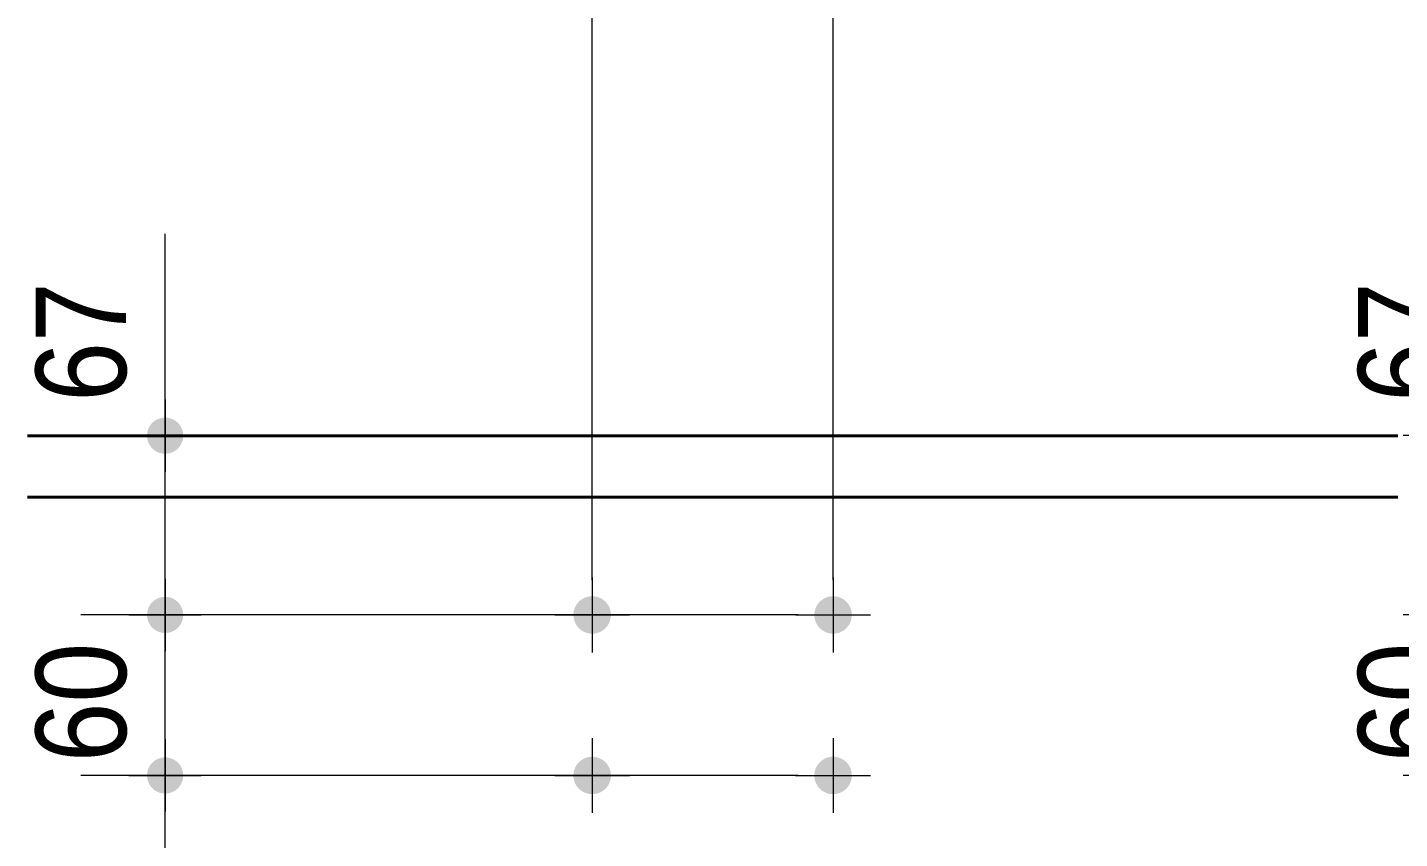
# Model space of a CAD drawing. Header units: millimetres. Extents: x 2 to 410, y 5 to 282.
# Drawn here: x 298.28 to 337.71, y 150.18 to 173.5 of the extents above; entities that cross this region are included whole.
import ezdxf

# ---------------------------------------------------------------- set-up
doc = ezdxf.new("R2010")
doc.units = ezdxf.units.MM
for name, color, linetype, lineweight in [('Boulon', 7, 'Continuous', 0), ('Cotation', 7, 'Continuous', 0), ('Piece', 2, 'Continuous', 0)]:
    doc.layers.add(name, color=color, linetype=linetype, lineweight=lineweight)
doc.styles.add('ARIAL', font='ARIAL.TTF')

# ---------------------------------------------------------------- blocks, each defined once
blk = doc.blocks.new('*A3')
at = {"layer": 'Boulon'}
for points in [[(313.974, 156.638), (313.976, 156.665), (313.979, 156.691), (313.984, 156.717), (313.989, 156.743), (313.997, 156.768), (314.005, 156.793), (314.014, 156.818), (314.025, 156.842), (314.037, 156.866), (314.05, 156.889), (314.064, 156.911), (314.079, 156.933), (314.096, 156.953), (314.113, 156.973), (314.131, 156.993), (314.15, 157.011), (314.17, 157.028), (314.191, 157.044), (314.213, 157.06), (314.235, 157.074), (314.258, 157.087), (314.282, 157.099), (314.306, 157.109), (314.33, 157.119), (314.355, 157.127), (314.381, 157.134), (314.407, 157.14), (314.433, 157.144), (314.459, 157.148), (314.485, 157.15), (314.512, 157.15), (314.538, 157.15), (314.565, 157.148), (314.591, 157.144), (314.617, 157.14), (314.643, 157.134), (314.668, 157.127), (314.693, 157.119), (314.718, 157.109), (314.742, 157.099), (314.766, 157.087), (314.789, 157.074), (314.811, 157.06), (314.833, 157.044), (314.853, 157.028), (314.873, 157.011), (314.893, 156.993), (314.911, 156.973), (314.928, 156.953), (314.944, 156.933), (314.959, 156.911), (314.974, 156.889), (314.987, 156.866), (314.999, 156.842), (315.009, 156.818), (315.019, 156.793), (315.027, 156.768), (315.034, 156.743), (315.04, 156.717), (315.044, 156.691), (315.048, 156.665), (315.05, 156.638), (315.05, 156.612), (315.05, 156.585), (315.048, 156.559), (315.044, 156.533), (315.04, 156.507), (315.034, 156.481), (315.027, 156.455), (315.019, 156.43), (315.009, 156.406), (314.999, 156.382), (314.987, 156.358), (314.974, 156.335), (314.959, 156.313), (314.944, 156.291), (314.928, 156.27), (314.911, 156.25), (314.893, 156.231), (314.873, 156.213), (314.853, 156.196), (314.833, 156.179), (314.811, 156.164), (314.789, 156.15), (314.766, 156.137), (314.742, 156.125), (314.718, 156.114), (314.693, 156.105), (314.668, 156.097), (314.643, 156.089), (314.617, 156.084), (314.591, 156.079), (314.565, 156.076), (314.538, 156.074), (314.512, 156.073), (314.485, 156.074), (314.459, 156.076), (314.433, 156.079), (314.407, 156.084), (314.381, 156.089), (314.355, 156.097), (314.33, 156.105), (314.306, 156.114), (314.282, 156.125), (314.258, 156.137), (314.235, 156.15), (314.213, 156.164), (314.191, 156.179), (314.17, 156.196), (314.15, 156.213), (314.131, 156.231), (314.113, 156.25), (314.096, 156.27), (314.079, 156.291), (314.064, 156.313), (314.05, 156.335), (314.037, 156.358), (314.025, 156.382), (314.014, 156.406), (314.005, 156.43), (313.997, 156.455), (313.989, 156.481), (313.984, 156.507), (313.979, 156.533), (313.976, 156.559), (313.974, 156.585), (313.973, 156.612)], [(313.974, 152.023), (313.976, 152.049), (313.979, 152.075), (313.984, 152.101), (313.989, 152.127), (313.997, 152.153), (314.005, 152.178), (314.014, 152.202), (314.025, 152.227), (314.037, 152.25), (314.05, 152.273), (314.064, 152.296), (314.079, 152.317), (314.096, 152.338), (314.113, 152.358), (314.131, 152.377), (314.15, 152.395), (314.17, 152.413), (314.191, 152.429), (314.213, 152.444), (314.235, 152.458), (314.258, 152.471), (314.282, 152.483), (314.306, 152.494), (314.33, 152.503), (314.355, 152.512), (314.381, 152.519), (314.407, 152.525), (314.433, 152.529), (314.459, 152.532), (314.485, 152.534), (314.512, 152.535), (314.538, 152.534), (314.565, 152.532), (314.591, 152.529), (314.617, 152.525), (314.643, 152.519), (314.668, 152.512), (314.693, 152.503), (314.718, 152.494), (314.742, 152.483), (314.766, 152.471), (314.789, 152.458), (314.811, 152.444), (314.833, 152.429), (314.853, 152.413), (314.873, 152.395), (314.893, 152.377), (314.911, 152.358), (314.928, 152.338), (314.944, 152.317), (314.959, 152.296), (314.974, 152.273), (314.987, 152.25), (314.999, 152.227), (315.009, 152.202), (315.019, 152.178), (315.027, 152.153), (315.034, 152.127), (315.04, 152.101), (315.044, 152.075), (315.048, 152.049), (315.05, 152.023), (315.05, 151.996), (315.05, 151.97), (315.048, 151.944), (315.044, 151.917), (315.04, 151.891), (315.034, 151.866), (315.027, 151.84), (315.019, 151.815), (315.009, 151.79), (314.999, 151.766), (314.987, 151.743), (314.974, 151.72), (314.959, 151.697), (314.944, 151.676), (314.928, 151.655), (314.911, 151.635), (314.893, 151.616), (314.873, 151.597), (314.853, 151.58), (314.833, 151.564), (314.811, 151.549), (314.789, 151.535), (314.766, 151.522), (314.742, 151.51), (314.718, 151.499), (314.693, 151.489), (314.668, 151.481), (314.643, 151.474), (314.617, 151.468), (314.591, 151.464), (314.565, 151.461), (314.538, 151.459), (314.512, 151.458), (314.485, 151.459), (314.459, 151.461), (314.433, 151.464), (314.407, 151.468), (314.381, 151.474), (314.355, 151.481), (314.33, 151.489), (314.306, 151.499), (314.282, 151.51), (314.258, 151.522), (314.235, 151.535), (314.213, 151.549), (314.191, 151.564), (314.17, 151.58), (314.15, 151.597), (314.131, 151.616), (314.113, 151.635), (314.096, 151.655), (314.079, 151.676), (314.064, 151.697), (314.05, 151.72), (314.037, 151.743), (314.025, 151.766), (314.014, 151.79), (314.005, 151.815), (313.997, 151.84), (313.989, 151.866), (313.984, 151.891), (313.979, 151.917), (313.976, 151.944), (313.974, 151.97), (313.973, 151.996)]]:
    blk.add_hatch(color=256, dxfattribs=at).paths.add_polyline_path(points, flags=17)
at = {"layer": 'Boulon', "linetype": 'Continuous', "lineweight": 0}
for p, q in [((314.512, 157.689), (314.512, 155.535)), ((313.435, 156.612), (315.589, 156.612)), ((314.512, 153.073), (314.512, 150.919)), ((313.435, 151.996), (315.589, 151.996))]:
    blk.add_line(p, q, dxfattribs=at)
blk = doc.blocks.new('*A4')
at = {"layer": 'Boulon'}
for points in [[(320.897, 156.638), (320.899, 156.665), (320.902, 156.691), (320.907, 156.717), (320.913, 156.743), (320.92, 156.768), (320.928, 156.793), (320.937, 156.818), (320.948, 156.842), (320.96, 156.866), (320.973, 156.889), (320.987, 156.911), (321.002, 156.933), (321.019, 156.953), (321.036, 156.973), (321.054, 156.993), (321.073, 157.011), (321.093, 157.028), (321.114, 157.044), (321.136, 157.06), (321.158, 157.074), (321.181, 157.087), (321.205, 157.099), (321.229, 157.109), (321.253, 157.119), (321.279, 157.127), (321.304, 157.134), (321.33, 157.14), (321.356, 157.144), (321.382, 157.148), (321.408, 157.15), (321.435, 157.15), (321.461, 157.15), (321.488, 157.148), (321.514, 157.144), (321.54, 157.14), (321.566, 157.134), (321.591, 157.127), (321.616, 157.119), (321.641, 157.109), (321.665, 157.099), (321.689, 157.087), (321.712, 157.074), (321.734, 157.06), (321.756, 157.044), (321.776, 157.028), (321.796, 157.011), (321.816, 156.993), (321.834, 156.973), (321.851, 156.953), (321.867, 156.933), (321.883, 156.911), (321.897, 156.889), (321.91, 156.866), (321.922, 156.842), (321.932, 156.818), (321.942, 156.793), (321.95, 156.768), (321.957, 156.743), (321.963, 156.717), (321.967, 156.691), (321.971, 156.665), (321.973, 156.638), (321.973, 156.612), (321.973, 156.585), (321.971, 156.559), (321.967, 156.533), (321.963, 156.507), (321.957, 156.481), (321.95, 156.455), (321.942, 156.43), (321.932, 156.406), (321.922, 156.382), (321.91, 156.358), (321.897, 156.335), (321.883, 156.313), (321.867, 156.291), (321.851, 156.27), (321.834, 156.25), (321.816, 156.231), (321.796, 156.213), (321.776, 156.196), (321.756, 156.179), (321.734, 156.164), (321.712, 156.15), (321.689, 156.137), (321.665, 156.125), (321.641, 156.114), (321.616, 156.105), (321.591, 156.097), (321.566, 156.089), (321.54, 156.084), (321.514, 156.079), (321.488, 156.076), (321.461, 156.074), (321.435, 156.073), (321.408, 156.074), (321.382, 156.076), (321.356, 156.079), (321.33, 156.084), (321.304, 156.089), (321.279, 156.097), (321.253, 156.105), (321.229, 156.114), (321.205, 156.125), (321.181, 156.137), (321.158, 156.15), (321.136, 156.164), (321.114, 156.179), (321.093, 156.196), (321.073, 156.213), (321.054, 156.231), (321.036, 156.25), (321.019, 156.27), (321.002, 156.291), (320.987, 156.313), (320.973, 156.335), (320.96, 156.358), (320.948, 156.382), (320.937, 156.406), (320.928, 156.43), (320.92, 156.455), (320.913, 156.481), (320.907, 156.507), (320.902, 156.533), (320.899, 156.559), (320.897, 156.585), (320.896, 156.612)], [(320.897, 152.023), (320.899, 152.049), (320.902, 152.075), (320.907, 152.101), (320.913, 152.127), (320.92, 152.153), (320.928, 152.178), (320.937, 152.202), (320.948, 152.227), (320.96, 152.25), (320.973, 152.273), (320.987, 152.296), (321.002, 152.317), (321.019, 152.338), (321.036, 152.358), (321.054, 152.377), (321.073, 152.395), (321.093, 152.413), (321.114, 152.429), (321.136, 152.444), (321.158, 152.458), (321.181, 152.471), (321.205, 152.483), (321.229, 152.494), (321.253, 152.503), (321.279, 152.512), (321.304, 152.519), (321.33, 152.525), (321.356, 152.529), (321.382, 152.532), (321.408, 152.534), (321.435, 152.535), (321.461, 152.534), (321.488, 152.532), (321.514, 152.529), (321.54, 152.525), (321.566, 152.519), (321.591, 152.512), (321.616, 152.503), (321.641, 152.494), (321.665, 152.483), (321.689, 152.471), (321.712, 152.458), (321.734, 152.444), (321.756, 152.429), (321.776, 152.413), (321.796, 152.395), (321.816, 152.377), (321.834, 152.358), (321.851, 152.338), (321.867, 152.317), (321.883, 152.296), (321.897, 152.273), (321.91, 152.25), (321.922, 152.227), (321.932, 152.202), (321.942, 152.178), (321.95, 152.153), (321.957, 152.127), (321.963, 152.101), (321.967, 152.075), (321.971, 152.049), (321.973, 152.023), (321.973, 151.996), (321.973, 151.97), (321.971, 151.944), (321.967, 151.917), (321.963, 151.891), (321.957, 151.866), (321.95, 151.84), (321.942, 151.815), (321.932, 151.79), (321.922, 151.766), (321.91, 151.743), (321.897, 151.72), (321.883, 151.697), (321.867, 151.676), (321.851, 151.655), (321.834, 151.635), (321.816, 151.616), (321.796, 151.597), (321.776, 151.58), (321.756, 151.564), (321.734, 151.549), (321.712, 151.535), (321.689, 151.522), (321.665, 151.51), (321.641, 151.499), (321.616, 151.489), (321.591, 151.481), (321.566, 151.474), (321.54, 151.468), (321.514, 151.464), (321.488, 151.461), (321.461, 151.459), (321.435, 151.458), (321.408, 151.459), (321.382, 151.461), (321.356, 151.464), (321.33, 151.468), (321.304, 151.474), (321.279, 151.481), (321.253, 151.489), (321.229, 151.499), (321.205, 151.51), (321.181, 151.522), (321.158, 151.535), (321.136, 151.549), (321.114, 151.564), (321.093, 151.58), (321.073, 151.597), (321.054, 151.616), (321.036, 151.635), (321.019, 151.655), (321.002, 151.676), (320.987, 151.697), (320.973, 151.72), (320.96, 151.743), (320.948, 151.766), (320.937, 151.79), (320.928, 151.815), (320.92, 151.84), (320.913, 151.866), (320.907, 151.891), (320.902, 151.917), (320.899, 151.944), (320.897, 151.97), (320.896, 151.996)]]:
    blk.add_hatch(color=256, dxfattribs=at).paths.add_polyline_path(points, flags=17)
at = {"layer": 'Boulon', "linetype": 'Continuous', "lineweight": 0}
for p, q in [((321.435, 157.689), (321.435, 155.535)), ((320.358, 156.612), (322.512, 156.612)), ((321.435, 153.073), (321.435, 150.919)), ((320.358, 151.996), (322.512, 151.996))]:
    blk.add_line(p, q, dxfattribs=at)
blk = doc.blocks.new('*A16')
at = {"layer": 'Piece', "color": 2, "linetype": 'Continuous', "lineweight": 40}
for p, q in [((298.283346, 161.765603), (337.663293, 161.765603)), ((337.663293, 159.996372), (298.283346, 159.996372))]:
    blk.add_line(p, q, dxfattribs=at)
blk = doc.blocks.new('*A55')
at = {"layer": 'Cotation', "linetype": 'Continuous', "lineweight": 0}
blk.add_line((314.512, 157.612), (314.512, 193.186), dxfattribs=at)
blk = doc.blocks.new('*A56')
at = {"layer": 'Cotation', "linetype": 'Continuous', "lineweight": 0}
for p, q in [((321.435, 157.612), (321.435, 196.826)), ((314.512, 157.612), (314.512, 193.186))]:
    blk.add_line(p, q, dxfattribs=at)
blk = doc.blocks.new('*A57')
at = {"layer": 'Cotation', "linetype": 'Continuous', "lineweight": 0}
blk.add_line((321.435, 157.612), (321.435, 196.826), dxfattribs=at)
blk = doc.blocks.new('*A83')
at = {"layer": 'Cotation'}
blk.add_hatch(color=256, dxfattribs=at).paths.add_polyline_path([(302.214, 151.477), (302.189, 151.479), (302.164, 151.482), (302.139, 151.486), (302.114, 151.492), (302.089, 151.499), (302.065, 151.507), (302.041, 151.516), (302.018, 151.526), (301.995, 151.538), (301.973, 151.55), (301.951, 151.564), (301.93, 151.579), (301.91, 151.594), (301.891, 151.611), (301.872, 151.629), (301.855, 151.647), (301.838, 151.667), (301.822, 151.687), (301.808, 151.708), (301.794, 151.729), (301.781, 151.751), (301.77, 151.774), (301.76, 151.797), (301.75, 151.821), (301.742, 151.845), (301.736, 151.87), (301.73, 151.895), (301.726, 151.92), (301.723, 151.945), (301.721, 151.971), (301.72, 151.996), (301.721, 152.022), (301.723, 152.047), (301.726, 152.073), (301.73, 152.098), (301.736, 152.123), (301.742, 152.147), (301.75, 152.172), (301.76, 152.195), (301.77, 152.219), (301.781, 152.242), (301.794, 152.264), (301.808, 152.285), (301.822, 152.306), (301.838, 152.326), (301.855, 152.346), (301.872, 152.364), (301.891, 152.382), (301.91, 152.398), (301.93, 152.414), (301.951, 152.429), (301.973, 152.442), (301.995, 152.455), (302.018, 152.466), (302.041, 152.477), (302.065, 152.486), (302.089, 152.494), (302.114, 152.501), (302.139, 152.506), (302.164, 152.511), (302.189, 152.514), (302.214, 152.516), (302.24, 152.516), (302.266, 152.516), (302.291, 152.514), (302.316, 152.511), (302.341, 152.506), (302.366, 152.501), (302.391, 152.494), (302.415, 152.486), (302.439, 152.477), (302.462, 152.466), (302.485, 152.455), (302.507, 152.442), (302.529, 152.429), (302.55, 152.414), (302.57, 152.398), (302.589, 152.382), (302.608, 152.364), (302.625, 152.346), (302.642, 152.326), (302.658, 152.306), (302.672, 152.285), (302.686, 152.264), (302.699, 152.242), (302.71, 152.219), (302.72, 152.195), (302.73, 152.172), (302.738, 152.147), (302.744, 152.123), (302.75, 152.098), (302.754, 152.073), (302.757, 152.047), (302.759, 152.022), (302.76, 151.996), (302.759, 151.971), (302.757, 151.945), (302.754, 151.92), (302.75, 151.895), (302.744, 151.87), (302.738, 151.845), (302.73, 151.821), (302.72, 151.797), (302.71, 151.774), (302.699, 151.751), (302.686, 151.729), (302.672, 151.708), (302.658, 151.687), (302.642, 151.667), (302.625, 151.647), (302.608, 151.629), (302.589, 151.611), (302.57, 151.594), (302.55, 151.579), (302.529, 151.564), (302.507, 151.55), (302.485, 151.538), (302.462, 151.526), (302.439, 151.516), (302.415, 151.507), (302.391, 151.499), (302.366, 151.492), (302.341, 151.486), (302.316, 151.482), (302.291, 151.479), (302.266, 151.477), (302.24, 151.476)], flags=17)
at = {"layer": 'Cotation', "linetype": 'Continuous', "lineweight": 0}
for p, q in [((302.24, 153.036), (302.24, 150.956)), ((302.24, 151.996), (302.24, 153.036)), ((320.435, 151.996), (301.64, 151.996)), ((301.64, 151.996), (303.28, 151.996)), ((302.24, 124.073), (302.24, 151.996))]:
    blk.add_line(p, q, dxfattribs=at)
at = {"layer": 'Cotation'}
blk.add_point((302.24, 151.996), dxfattribs=at)
blk = doc.blocks.new('*A84')
at = {"layer": 'Cotation'}
for points in [[(302.214, 156.092), (302.189, 156.094), (302.164, 156.097), (302.139, 156.102), (302.114, 156.107), (302.089, 156.114), (302.065, 156.122), (302.041, 156.131), (302.018, 156.142), (301.995, 156.153), (301.973, 156.166), (301.951, 156.179), (301.93, 156.194), (301.91, 156.21), (301.891, 156.227), (301.872, 156.244), (301.855, 156.263), (301.838, 156.282), (301.822, 156.302), (301.808, 156.323), (301.794, 156.344), (301.781, 156.367), (301.77, 156.389), (301.76, 156.413), (301.75, 156.437), (301.742, 156.461), (301.736, 156.485), (301.73, 156.51), (301.726, 156.535), (301.723, 156.561), (301.721, 156.586), (301.72, 156.612), (301.721, 156.637), (301.723, 156.663), (301.726, 156.688), (301.73, 156.713), (301.736, 156.738), (301.742, 156.763), (301.75, 156.787), (301.76, 156.811), (301.77, 156.834), (301.781, 156.857), (301.794, 156.879), (301.808, 156.901), (301.822, 156.922), (301.838, 156.942), (301.855, 156.961), (301.872, 156.979), (301.891, 156.997), (301.91, 157.014), (301.93, 157.029), (301.951, 157.044), (301.973, 157.058), (301.995, 157.07), (302.018, 157.082), (302.041, 157.092), (302.065, 157.101), (302.089, 157.109), (302.114, 157.116), (302.139, 157.122), (302.164, 157.126), (302.189, 157.129), (302.214, 157.131), (302.24, 157.132), (302.266, 157.131), (302.291, 157.129), (302.316, 157.126), (302.341, 157.122), (302.366, 157.116), (302.391, 157.109), (302.415, 157.101), (302.439, 157.092), (302.462, 157.082), (302.485, 157.07), (302.507, 157.058), (302.529, 157.044), (302.55, 157.029), (302.57, 157.014), (302.589, 156.997), (302.608, 156.979), (302.625, 156.961), (302.642, 156.942), (302.658, 156.922), (302.672, 156.901), (302.686, 156.879), (302.699, 156.857), (302.71, 156.834), (302.72, 156.811), (302.73, 156.787), (302.738, 156.763), (302.744, 156.738), (302.75, 156.713), (302.754, 156.688), (302.757, 156.663), (302.759, 156.637), (302.76, 156.612), (302.759, 156.586), (302.757, 156.561), (302.754, 156.535), (302.75, 156.51), (302.744, 156.485), (302.738, 156.461), (302.73, 156.437), (302.72, 156.413), (302.71, 156.389), (302.699, 156.367), (302.686, 156.344), (302.672, 156.323), (302.658, 156.302), (302.642, 156.282), (302.625, 156.263), (302.608, 156.244), (302.589, 156.227), (302.57, 156.21), (302.55, 156.194), (302.529, 156.179), (302.507, 156.166), (302.485, 156.153), (302.462, 156.142), (302.439, 156.131), (302.415, 156.122), (302.391, 156.114), (302.366, 156.107), (302.341, 156.102), (302.316, 156.097), (302.291, 156.094), (302.266, 156.092), (302.24, 156.092)], [(302.214, 151.477), (302.189, 151.479), (302.164, 151.482), (302.139, 151.486), (302.114, 151.492), (302.089, 151.499), (302.065, 151.507), (302.041, 151.516), (302.018, 151.526), (301.995, 151.538), (301.973, 151.55), (301.951, 151.564), (301.93, 151.579), (301.91, 151.594), (301.891, 151.611), (301.872, 151.629), (301.855, 151.647), (301.838, 151.667), (301.822, 151.687), (301.808, 151.708), (301.794, 151.729), (301.781, 151.751), (301.77, 151.774), (301.76, 151.797), (301.75, 151.821), (301.742, 151.845), (301.736, 151.87), (301.73, 151.895), (301.726, 151.92), (301.723, 151.945), (301.721, 151.971), (301.72, 151.996), (301.721, 152.022), (301.723, 152.047), (301.726, 152.073), (301.73, 152.098), (301.736, 152.123), (301.742, 152.147), (301.75, 152.172), (301.76, 152.195), (301.77, 152.219), (301.781, 152.242), (301.794, 152.264), (301.808, 152.285), (301.822, 152.306), (301.838, 152.326), (301.855, 152.346), (301.872, 152.364), (301.891, 152.382), (301.91, 152.398), (301.93, 152.414), (301.951, 152.429), (301.973, 152.442), (301.995, 152.455), (302.018, 152.466), (302.041, 152.477), (302.065, 152.486), (302.089, 152.494), (302.114, 152.501), (302.139, 152.506), (302.164, 152.511), (302.189, 152.514), (302.214, 152.516), (302.24, 152.516), (302.266, 152.516), (302.291, 152.514), (302.316, 152.511), (302.341, 152.506), (302.366, 152.501), (302.391, 152.494), (302.415, 152.486), (302.439, 152.477), (302.462, 152.466), (302.485, 152.455), (302.507, 152.442), (302.529, 152.429), (302.55, 152.414), (302.57, 152.398), (302.589, 152.382), (302.608, 152.364), (302.625, 152.346), (302.642, 152.326), (302.658, 152.306), (302.672, 152.285), (302.686, 152.264), (302.699, 152.242), (302.71, 152.219), (302.72, 152.195), (302.73, 152.172), (302.738, 152.147), (302.744, 152.123), (302.75, 152.098), (302.754, 152.073), (302.757, 152.047), (302.759, 152.022), (302.76, 151.996), (302.759, 151.971), (302.757, 151.945), (302.754, 151.92), (302.75, 151.895), (302.744, 151.87), (302.738, 151.845), (302.73, 151.821), (302.72, 151.797), (302.71, 151.774), (302.699, 151.751), (302.686, 151.729), (302.672, 151.708), (302.658, 151.687), (302.642, 151.667), (302.625, 151.647), (302.608, 151.629), (302.589, 151.611), (302.57, 151.594), (302.55, 151.579), (302.529, 151.564), (302.507, 151.55), (302.485, 151.538), (302.462, 151.526), (302.439, 151.516), (302.415, 151.507), (302.391, 151.499), (302.366, 151.492), (302.341, 151.486), (302.316, 151.482), (302.291, 151.479), (302.266, 151.477), (302.24, 151.476)]]:
    blk.add_hatch(color=256, dxfattribs=at).paths.add_polyline_path(points, flags=17)
at = {"layer": 'Cotation', "linetype": 'Continuous', "lineweight": 0}
for p, q in [((302.24, 157.652), (302.24, 155.572)), ((302.24, 156.612), (302.24, 157.652)), ((320.435, 156.612), (299.82, 156.612)), ((301.2, 156.612), (303.28, 156.612)), ((302.24, 151.996), (302.24, 156.612)), ((302.24, 153.036), (302.24, 150.956)), ((320.435, 151.996), (299.82, 151.996)), ((301.2, 151.996), (303.28, 151.996)), ((302.24, 151.996), (302.24, 150.956))]:
    blk.add_line(p, q, dxfattribs=at)
at = {"layer": 'Cotation'}
for p in [(302.24, 156.612), (302.24, 151.996)]:
    blk.add_point(p, dxfattribs=at)
at = {"layer": 'Cotation', "style": 'ARIAL', "width": 0.85}
blk.add_text('60', height=2.6, rotation=90.0002, dxfattribs=at).set_placement((301.12, 152.376))
blk = doc.blocks.new('*A85')
at = {"layer": 'Cotation'}
for points in [[(302.214, 161.246), (302.189, 161.248), (302.164, 161.251), (302.139, 161.256), (302.114, 161.261), (302.089, 161.268), (302.065, 161.276), (302.041, 161.285), (302.018, 161.296), (301.995, 161.307), (301.973, 161.32), (301.951, 161.333), (301.93, 161.348), (301.91, 161.364), (301.891, 161.38), (301.872, 161.398), (301.855, 161.416), (301.838, 161.436), (301.822, 161.456), (301.808, 161.477), (301.794, 161.498), (301.781, 161.52), (301.77, 161.543), (301.76, 161.567), (301.75, 161.59), (301.742, 161.615), (301.736, 161.639), (301.73, 161.664), (301.726, 161.689), (301.723, 161.715), (301.721, 161.74), (301.72, 161.766), (301.721, 161.791), (301.723, 161.817), (301.726, 161.842), (301.73, 161.867), (301.736, 161.892), (301.742, 161.917), (301.75, 161.941), (301.76, 161.965), (301.77, 161.988), (301.781, 162.011), (301.794, 162.033), (301.808, 162.054), (301.822, 162.075), (301.838, 162.095), (301.855, 162.115), (301.872, 162.133), (301.891, 162.151), (301.91, 162.168), (301.93, 162.183), (301.951, 162.198), (301.973, 162.212), (301.995, 162.224), (302.018, 162.236), (302.041, 162.246), (302.065, 162.255), (302.089, 162.263), (302.114, 162.27), (302.139, 162.276), (302.164, 162.28), (302.189, 162.283), (302.214, 162.285), (302.24, 162.286), (302.266, 162.285), (302.291, 162.283), (302.316, 162.28), (302.341, 162.276), (302.366, 162.27), (302.391, 162.263), (302.415, 162.255), (302.439, 162.246), (302.462, 162.236), (302.485, 162.224), (302.507, 162.212), (302.529, 162.198), (302.55, 162.183), (302.57, 162.168), (302.589, 162.151), (302.608, 162.133), (302.625, 162.115), (302.642, 162.095), (302.658, 162.075), (302.672, 162.054), (302.686, 162.033), (302.699, 162.011), (302.71, 161.988), (302.72, 161.965), (302.73, 161.941), (302.738, 161.917), (302.744, 161.892), (302.75, 161.867), (302.754, 161.842), (302.757, 161.817), (302.759, 161.791), (302.76, 161.766), (302.759, 161.74), (302.757, 161.715), (302.754, 161.689), (302.75, 161.664), (302.744, 161.639), (302.738, 161.615), (302.73, 161.59), (302.72, 161.567), (302.71, 161.543), (302.699, 161.52), (302.686, 161.498), (302.672, 161.477), (302.658, 161.456), (302.642, 161.436), (302.625, 161.416), (302.608, 161.398), (302.589, 161.38), (302.57, 161.364), (302.55, 161.348), (302.529, 161.333), (302.507, 161.32), (302.485, 161.307), (302.462, 161.296), (302.439, 161.285), (302.415, 161.276), (302.391, 161.268), (302.366, 161.261), (302.341, 161.256), (302.316, 161.251), (302.291, 161.248), (302.266, 161.246), (302.24, 161.246)], [(302.214, 156.092), (302.189, 156.094), (302.164, 156.097), (302.139, 156.102), (302.114, 156.107), (302.089, 156.114), (302.065, 156.122), (302.041, 156.131), (302.018, 156.142), (301.995, 156.153), (301.973, 156.166), (301.951, 156.179), (301.93, 156.194), (301.91, 156.21), (301.891, 156.227), (301.872, 156.244), (301.855, 156.263), (301.838, 156.282), (301.822, 156.302), (301.808, 156.323), (301.794, 156.344), (301.781, 156.367), (301.77, 156.389), (301.76, 156.413), (301.75, 156.437), (301.742, 156.461), (301.736, 156.485), (301.73, 156.51), (301.726, 156.535), (301.723, 156.561), (301.721, 156.586), (301.72, 156.612), (301.721, 156.637), (301.723, 156.663), (301.726, 156.688), (301.73, 156.713), (301.736, 156.738), (301.742, 156.763), (301.75, 156.787), (301.76, 156.811), (301.77, 156.834), (301.781, 156.857), (301.794, 156.879), (301.808, 156.901), (301.822, 156.922), (301.838, 156.942), (301.855, 156.961), (301.872, 156.979), (301.891, 156.997), (301.91, 157.014), (301.93, 157.029), (301.951, 157.044), (301.973, 157.058), (301.995, 157.07), (302.018, 157.082), (302.041, 157.092), (302.065, 157.101), (302.089, 157.109), (302.114, 157.116), (302.139, 157.122), (302.164, 157.126), (302.189, 157.129), (302.214, 157.131), (302.24, 157.132), (302.266, 157.131), (302.291, 157.129), (302.316, 157.126), (302.341, 157.122), (302.366, 157.116), (302.391, 157.109), (302.415, 157.101), (302.439, 157.092), (302.462, 157.082), (302.485, 157.07), (302.507, 157.058), (302.529, 157.044), (302.55, 157.029), (302.57, 157.014), (302.589, 156.997), (302.608, 156.979), (302.625, 156.961), (302.642, 156.942), (302.658, 156.922), (302.672, 156.901), (302.686, 156.879), (302.699, 156.857), (302.71, 156.834), (302.72, 156.811), (302.73, 156.787), (302.738, 156.763), (302.744, 156.738), (302.75, 156.713), (302.754, 156.688), (302.757, 156.663), (302.759, 156.637), (302.76, 156.612), (302.759, 156.586), (302.757, 156.561), (302.754, 156.535), (302.75, 156.51), (302.744, 156.485), (302.738, 156.461), (302.73, 156.437), (302.72, 156.413), (302.71, 156.389), (302.699, 156.367), (302.686, 156.344), (302.672, 156.323), (302.658, 156.302), (302.642, 156.282), (302.625, 156.263), (302.608, 156.244), (302.589, 156.227), (302.57, 156.21), (302.55, 156.194), (302.529, 156.179), (302.507, 156.166), (302.485, 156.153), (302.462, 156.142), (302.439, 156.131), (302.415, 156.122), (302.391, 156.114), (302.366, 156.107), (302.341, 156.102), (302.316, 156.097), (302.291, 156.094), (302.266, 156.092), (302.24, 156.092)]]:
    blk.add_hatch(color=256, dxfattribs=at).paths.add_polyline_path(points, flags=17)
at = {"layer": 'Cotation', "linetype": 'Continuous', "lineweight": 0}
for p, q in [((302.24, 161.766), (302.24, 167.572)), ((302.24, 161.766), (302.24, 167.572)), ((302.24, 162.806), (302.24, 160.726)), ((313.512, 161.766), (299.82, 161.766)), ((301.2, 161.766), (303.28, 161.766)), ((302.24, 156.612), (302.24, 161.766)), ((302.24, 157.652), (302.24, 155.572)), ((320.435, 156.612), (301.64, 156.612)), ((301.64, 156.612), (303.28, 156.612)), ((302.24, 156.612), (302.24, 155.572))]:
    blk.add_line(p, q, dxfattribs=at)
at = {"layer": 'Cotation'}
for p in [(302.24, 161.766), (302.24, 156.612)]:
    blk.add_point(p, dxfattribs=at)
at = {"layer": 'Cotation', "style": 'ARIAL', "width": 0.85}
blk.add_text('67', height=2.6, rotation=90.0002, dxfattribs=at).set_placement((301.12, 162.741))
blk = doc.blocks.new('*A87')
at = {"layer": 'Cotation'}
for points in [[(340.214, 156.093), (340.189, 156.095), (340.164, 156.098), (340.139, 156.102), (340.114, 156.108), (340.089, 156.114), (340.065, 156.122), (340.041, 156.132), (340.018, 156.142), (339.995, 156.153), (339.973, 156.166), (339.951, 156.18), (339.93, 156.194), (339.91, 156.21), (339.891, 156.227), (339.872, 156.244), (339.855, 156.263), (339.838, 156.282), (339.822, 156.302), (339.808, 156.323), (339.794, 156.345), (339.781, 156.367), (339.77, 156.39), (339.76, 156.413), (339.75, 156.437), (339.742, 156.461), (339.736, 156.486), (339.73, 156.511), (339.726, 156.536), (339.723, 156.561), (339.721, 156.587), (339.72, 156.612), (339.721, 156.638), (339.723, 156.663), (339.726, 156.688), (339.73, 156.714), (339.736, 156.738), (339.742, 156.763), (339.75, 156.787), (339.76, 156.811), (339.77, 156.834), (339.781, 156.857), (339.794, 156.879), (339.808, 156.901), (339.822, 156.922), (339.838, 156.942), (339.855, 156.961), (339.872, 156.98), (339.891, 156.997), (339.91, 157.014), (339.93, 157.03), (339.951, 157.044), (339.973, 157.058), (339.995, 157.071), (340.018, 157.082), (340.041, 157.092), (340.065, 157.102), (340.089, 157.11), (340.114, 157.116), (340.139, 157.122), (340.164, 157.126), (340.189, 157.13), (340.214, 157.131), (340.24, 157.132), (340.266, 157.131), (340.291, 157.13), (340.316, 157.126), (340.341, 157.122), (340.366, 157.116), (340.391, 157.11), (340.415, 157.102), (340.439, 157.092), (340.462, 157.082), (340.485, 157.071), (340.507, 157.058), (340.529, 157.044), (340.55, 157.03), (340.57, 157.014), (340.589, 156.997), (340.608, 156.98), (340.625, 156.961), (340.642, 156.942), (340.658, 156.922), (340.672, 156.901), (340.686, 156.879), (340.699, 156.857), (340.71, 156.834), (340.72, 156.811), (340.73, 156.787), (340.738, 156.763), (340.744, 156.738), (340.75, 156.714), (340.754, 156.688), (340.757, 156.663), (340.759, 156.638), (340.76, 156.612), (340.759, 156.587), (340.757, 156.561), (340.754, 156.536), (340.75, 156.511), (340.744, 156.486), (340.738, 156.461), (340.73, 156.437), (340.72, 156.413), (340.71, 156.39), (340.699, 156.367), (340.686, 156.345), (340.672, 156.323), (340.658, 156.302), (340.642, 156.282), (340.625, 156.263), (340.608, 156.244), (340.589, 156.227), (340.57, 156.21), (340.55, 156.194), (340.529, 156.18), (340.507, 156.166), (340.485, 156.153), (340.462, 156.142), (340.439, 156.132), (340.415, 156.122), (340.391, 156.114), (340.366, 156.108), (340.341, 156.102), (340.316, 156.098), (340.291, 156.095), (340.266, 156.093), (340.24, 156.092)], [(340.214, 151.477), (340.189, 151.479), (340.164, 151.482), (340.139, 151.487), (340.114, 151.492), (340.089, 151.499), (340.065, 151.507), (340.041, 151.516), (340.018, 151.527), (339.995, 151.538), (339.973, 151.551), (339.951, 151.564), (339.93, 151.579), (339.91, 151.595), (339.891, 151.611), (339.872, 151.629), (339.855, 151.647), (339.838, 151.667), (339.822, 151.687), (339.808, 151.708), (339.794, 151.729), (339.781, 151.752), (339.77, 151.774), (339.76, 151.798), (339.75, 151.822), (339.742, 151.846), (339.736, 151.87), (339.73, 151.895), (339.726, 151.92), (339.723, 151.946), (339.721, 151.971), (339.72, 151.997), (339.721, 152.022), (339.723, 152.048), (339.726, 152.073), (339.73, 152.098), (339.736, 152.123), (339.742, 152.148), (339.75, 152.172), (339.76, 152.196), (339.77, 152.219), (339.781, 152.242), (339.794, 152.264), (339.808, 152.286), (339.822, 152.306), (339.838, 152.327), (339.855, 152.346), (339.872, 152.364), (339.891, 152.382), (339.91, 152.399), (339.93, 152.414), (339.951, 152.429), (339.973, 152.443), (339.995, 152.455), (340.018, 152.467), (340.041, 152.477), (340.065, 152.486), (340.089, 152.494), (340.114, 152.501), (340.139, 152.507), (340.164, 152.511), (340.189, 152.514), (340.214, 152.516), (340.24, 152.517), (340.266, 152.516), (340.291, 152.514), (340.316, 152.511), (340.341, 152.507), (340.366, 152.501), (340.391, 152.494), (340.415, 152.486), (340.439, 152.477), (340.462, 152.467), (340.485, 152.455), (340.507, 152.443), (340.529, 152.429), (340.55, 152.414), (340.57, 152.399), (340.589, 152.382), (340.608, 152.364), (340.625, 152.346), (340.642, 152.327), (340.658, 152.306), (340.672, 152.286), (340.686, 152.264), (340.699, 152.242), (340.71, 152.219), (340.72, 152.196), (340.73, 152.172), (340.738, 152.148), (340.744, 152.123), (340.75, 152.098), (340.754, 152.073), (340.757, 152.048), (340.759, 152.022), (340.76, 151.997), (340.759, 151.971), (340.757, 151.946), (340.754, 151.92), (340.75, 151.895), (340.744, 151.87), (340.738, 151.846), (340.73, 151.822), (340.72, 151.798), (340.71, 151.774), (340.699, 151.752), (340.686, 151.729), (340.672, 151.708), (340.658, 151.687), (340.642, 151.667), (340.625, 151.647), (340.608, 151.629), (340.589, 151.611), (340.57, 151.595), (340.55, 151.579), (340.529, 151.564), (340.507, 151.551), (340.485, 151.538), (340.462, 151.527), (340.439, 151.516), (340.415, 151.507), (340.391, 151.499), (340.366, 151.492), (340.341, 151.487), (340.316, 151.482), (340.291, 151.479), (340.266, 151.477), (340.24, 151.477)]]:
    blk.add_hatch(color=256, dxfattribs=at).paths.add_polyline_path(points, flags=17)
at = {"layer": 'Cotation', "linetype": 'Continuous', "lineweight": 0}
for p, q in [((340.24, 157.652), (340.24, 155.572)), ((340.24, 156.612), (340.24, 157.652)), ((359.915, 156.612), (337.82, 156.612)), ((339.2, 156.612), (341.28, 156.612)), ((340.24, 151.997), (340.24, 156.612)), ((340.24, 153.037), (340.24, 150.957)), ((359.915, 151.997), (337.82, 151.997)), ((339.2, 151.997), (341.28, 151.997)), ((340.24, 151.997), (340.24, 150.957))]:
    blk.add_line(p, q, dxfattribs=at)
at = {"layer": 'Cotation'}
for p in [(340.24, 156.612), (340.24, 151.997)]:
    blk.add_point(p, dxfattribs=at)
at = {"layer": 'Cotation', "style": 'ARIAL', "width": 0.85}
blk.add_text('60', height=2.6, rotation=90.0002, dxfattribs=at).set_placement((339.12, 152.376))
blk = doc.blocks.new('*A88')
at = {"layer": 'Cotation'}
for points in [[(340.214, 161.246), (340.189, 161.248), (340.164, 161.251), (340.139, 161.256), (340.114, 161.261), (340.089, 161.268), (340.065, 161.276), (340.041, 161.285), (340.018, 161.296), (339.995, 161.307), (339.973, 161.32), (339.951, 161.333), (339.93, 161.348), (339.91, 161.364), (339.891, 161.38), (339.872, 161.398), (339.855, 161.416), (339.838, 161.436), (339.822, 161.456), (339.808, 161.477), (339.794, 161.498), (339.781, 161.52), (339.77, 161.543), (339.76, 161.567), (339.75, 161.59), (339.742, 161.615), (339.736, 161.639), (339.73, 161.664), (339.726, 161.689), (339.723, 161.715), (339.721, 161.74), (339.72, 161.766), (339.721, 161.791), (339.723, 161.817), (339.726, 161.842), (339.73, 161.867), (339.736, 161.892), (339.742, 161.917), (339.75, 161.941), (339.76, 161.965), (339.77, 161.988), (339.781, 162.011), (339.794, 162.033), (339.808, 162.054), (339.822, 162.075), (339.838, 162.095), (339.855, 162.115), (339.872, 162.133), (339.891, 162.151), (339.91, 162.168), (339.93, 162.183), (339.951, 162.198), (339.973, 162.212), (339.995, 162.224), (340.018, 162.236), (340.041, 162.246), (340.065, 162.255), (340.089, 162.263), (340.114, 162.27), (340.139, 162.276), (340.164, 162.28), (340.189, 162.283), (340.214, 162.285), (340.24, 162.286), (340.266, 162.285), (340.291, 162.283), (340.316, 162.28), (340.341, 162.276), (340.366, 162.27), (340.391, 162.263), (340.415, 162.255), (340.439, 162.246), (340.462, 162.236), (340.485, 162.224), (340.507, 162.212), (340.529, 162.198), (340.55, 162.183), (340.57, 162.168), (340.589, 162.151), (340.608, 162.133), (340.625, 162.115), (340.642, 162.095), (340.658, 162.075), (340.672, 162.054), (340.686, 162.033), (340.699, 162.011), (340.71, 161.988), (340.72, 161.965), (340.73, 161.941), (340.738, 161.917), (340.744, 161.892), (340.75, 161.867), (340.754, 161.842), (340.757, 161.817), (340.759, 161.791), (340.76, 161.766), (340.759, 161.74), (340.757, 161.715), (340.754, 161.689), (340.75, 161.664), (340.744, 161.639), (340.738, 161.615), (340.73, 161.59), (340.72, 161.567), (340.71, 161.543), (340.699, 161.52), (340.686, 161.498), (340.672, 161.477), (340.658, 161.456), (340.642, 161.436), (340.625, 161.416), (340.608, 161.398), (340.589, 161.38), (340.57, 161.364), (340.55, 161.348), (340.529, 161.333), (340.507, 161.32), (340.485, 161.307), (340.462, 161.296), (340.439, 161.285), (340.415, 161.276), (340.391, 161.268), (340.366, 161.261), (340.341, 161.256), (340.316, 161.251), (340.291, 161.248), (340.266, 161.246), (340.24, 161.246)], [(340.214, 156.093), (340.189, 156.095), (340.164, 156.098), (340.139, 156.102), (340.114, 156.108), (340.089, 156.114), (340.065, 156.122), (340.041, 156.132), (340.018, 156.142), (339.995, 156.153), (339.973, 156.166), (339.951, 156.18), (339.93, 156.194), (339.91, 156.21), (339.891, 156.227), (339.872, 156.244), (339.855, 156.263), (339.838, 156.282), (339.822, 156.302), (339.808, 156.323), (339.794, 156.345), (339.781, 156.367), (339.77, 156.39), (339.76, 156.413), (339.75, 156.437), (339.742, 156.461), (339.736, 156.486), (339.73, 156.511), (339.726, 156.536), (339.723, 156.561), (339.721, 156.587), (339.72, 156.612), (339.721, 156.638), (339.723, 156.663), (339.726, 156.688), (339.73, 156.714), (339.736, 156.738), (339.742, 156.763), (339.75, 156.787), (339.76, 156.811), (339.77, 156.834), (339.781, 156.857), (339.794, 156.879), (339.808, 156.901), (339.822, 156.922), (339.838, 156.942), (339.855, 156.961), (339.872, 156.98), (339.891, 156.997), (339.91, 157.014), (339.93, 157.03), (339.951, 157.044), (339.973, 157.058), (339.995, 157.071), (340.018, 157.082), (340.041, 157.092), (340.065, 157.102), (340.089, 157.11), (340.114, 157.116), (340.139, 157.122), (340.164, 157.126), (340.189, 157.13), (340.214, 157.131), (340.24, 157.132), (340.266, 157.131), (340.291, 157.13), (340.316, 157.126), (340.341, 157.122), (340.366, 157.116), (340.391, 157.11), (340.415, 157.102), (340.439, 157.092), (340.462, 157.082), (340.485, 157.071), (340.507, 157.058), (340.529, 157.044), (340.55, 157.03), (340.57, 157.014), (340.589, 156.997), (340.608, 156.98), (340.625, 156.961), (340.642, 156.942), (340.658, 156.922), (340.672, 156.901), (340.686, 156.879), (340.699, 156.857), (340.71, 156.834), (340.72, 156.811), (340.73, 156.787), (340.738, 156.763), (340.744, 156.738), (340.75, 156.714), (340.754, 156.688), (340.757, 156.663), (340.759, 156.638), (340.76, 156.612), (340.759, 156.587), (340.757, 156.561), (340.754, 156.536), (340.75, 156.511), (340.744, 156.486), (340.738, 156.461), (340.73, 156.437), (340.72, 156.413), (340.71, 156.39), (340.699, 156.367), (340.686, 156.345), (340.672, 156.323), (340.658, 156.302), (340.642, 156.282), (340.625, 156.263), (340.608, 156.244), (340.589, 156.227), (340.57, 156.21), (340.55, 156.194), (340.529, 156.18), (340.507, 156.166), (340.485, 156.153), (340.462, 156.142), (340.439, 156.132), (340.415, 156.122), (340.391, 156.114), (340.366, 156.108), (340.341, 156.102), (340.316, 156.098), (340.291, 156.095), (340.266, 156.093), (340.24, 156.092)]]:
    blk.add_hatch(color=256, dxfattribs=at).paths.add_polyline_path(points, flags=17)
at = {"layer": 'Cotation', "linetype": 'Continuous', "lineweight": 0}
for p, q in [((340.24, 161.766), (340.24, 167.572)), ((340.24, 161.766), (340.24, 167.572)), ((340.24, 162.806), (340.24, 160.726)), ((352.992, 161.766), (337.82, 161.766)), ((339.2, 161.766), (341.28, 161.766)), ((340.24, 156.612), (340.24, 161.766)), ((340.24, 157.652), (340.24, 155.572)), ((359.915, 156.612), (339.64, 156.612)), ((339.64, 156.612), (341.28, 156.612)), ((340.24, 156.612), (340.24, 155.572))]:
    blk.add_line(p, q, dxfattribs=at)
at = {"layer": 'Cotation'}
for p in [(340.24, 161.766), (340.24, 156.612)]:
    blk.add_point(p, dxfattribs=at)
at = {"layer": 'Cotation', "style": 'ARIAL', "width": 0.85}
blk.add_text('67', height=2.6, rotation=90.0002, dxfattribs=at).set_placement((339.12, 162.741))

msp = doc.modelspace()

# ---------------------------------------------------------------- block references
at = {"lineweight": 0}
for name in ['*A56', '*A57', '*A55', '*A85', '*A88', '*A16', '*A84', '*A3', '*A4', '*A87', '*A83']:
    msp.add_blockref(name, (0, 0), dxfattribs=at)

doc.saveas('drawing.dxf')
